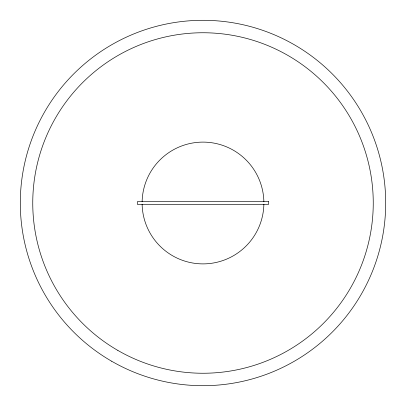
<?xml version="1.0" encoding="UTF-8"?>
<svg xmlns="http://www.w3.org/2000/svg" width="406" height="406" viewBox="0 0 406 406"><rect width="100%" height="100%" fill="white"/><g stroke="black" fill="none" stroke-linecap="round" stroke-linejoin="round"><path stroke-width="0.61" d="M263.875 204.213A60.89 60.89 0 0 1 203 263.89A60.89 60.89 0 0 1 142.125 204.213M142.125 201.787A60.89 60.89 0 0 1 203 142.11A60.89 60.89 0 0 1 263.875 201.787M268.457 201.477L137.543 201.477L137.543 204.522L268.457 204.522L268.457 201.477M111.65 361.223A182.7 182.7 0 0 0 385.7 203A182.7 182.7 0 0 0 111.65 44.777A182.7 182.7 0 0 0 111.65 361.223M117.877 350.439A170.251 170.251 0 0 0 373.251 203A170.251 170.251 0 0 0 117.877 55.561A170.251 170.251 0 0 0 117.877 350.439"/></g></svg>
